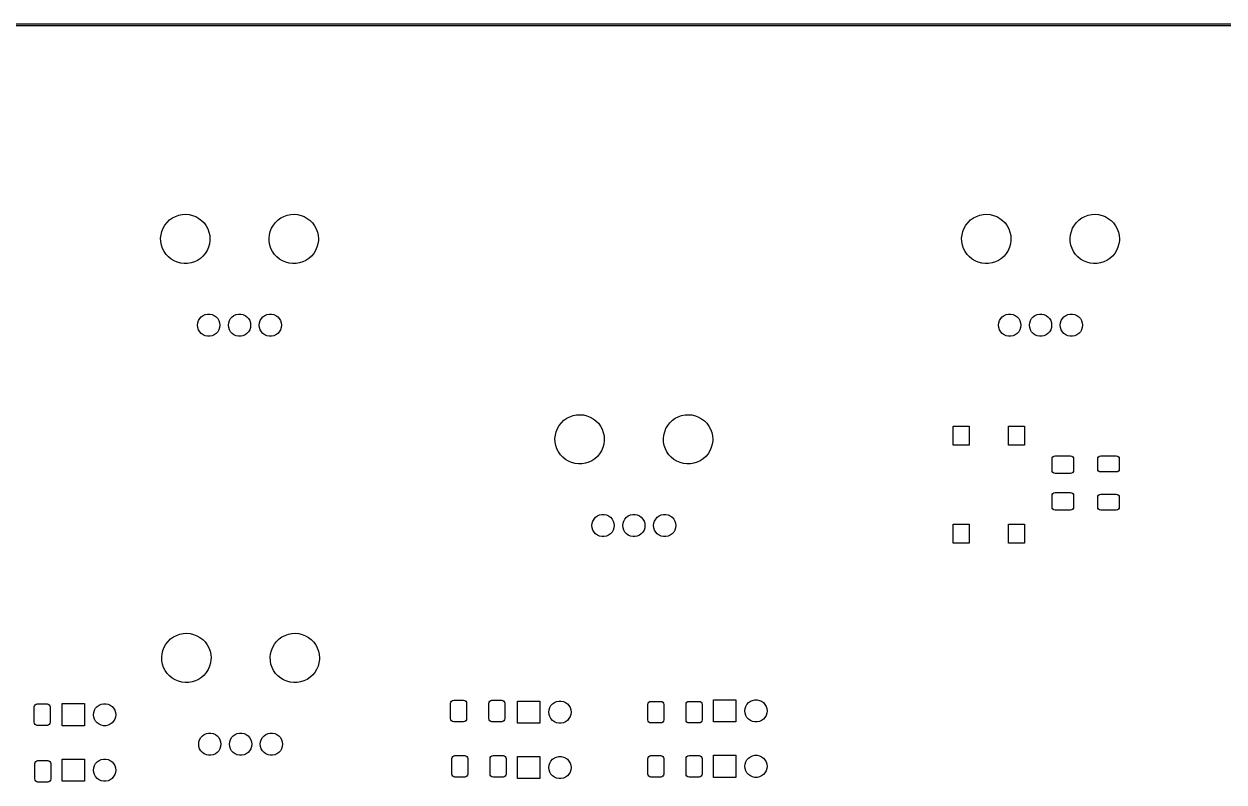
# Model space of a CAD drawing. Extents: x 119 to 479, y -311 to -51.
# Drawn here: x 299.5 to 396.9, y -112.5 to -50.9 of the extents above; entities that cross this region are included whole.
import ezdxf

# ---------------------------------------------------------------- set-up
doc = ezdxf.new("R2010")
doc.units = 0
doc.layers.add('BLACK', color=7, linetype='CONTINUOUS')

msp = doc.modelspace()

# ---------------------------------------------------------------- linework, layer by layer
at = {"layer": 'BLACK', "linetype": 'CONTINUOUS'}
for p, q in [((119, -50.925), (479, -50.925)), ((478.925, -51.075), (119.075, -51.075)), ((310.956, -67.2558), (311.131, -67.034)), ((311.131, -67.034), (311.335, -66.839)), ((311.335, -66.839), (311.565, -66.6747)), ((311.565, -66.6747), (311.816, -66.5445)), ((311.816, -66.5445), (312.082, -66.4509)), ((312.082, -66.4509), (312.359, -66.3958)), ((312.359, -66.3958), (312.641, -66.3802)), ((312.641, -66.3802), (312.923, -66.4046)), ((312.923, -66.4046), (313.198, -66.4684)), ((313.198, -66.4684), (313.462, -66.5703)), ((313.462, -66.5703), (313.708, -66.7084)), ((313.708, -66.7084), (313.933, -66.8798)), ((313.933, -66.8798), (314.131, -67.0811)), ((314.131, -67.0811), (314.299, -67.3083)), ((319.756, -67.2558), (319.931, -67.034)), ((319.931, -67.034), (320.135, -66.839)), ((320.135, -66.839), (320.365, -66.6747)), ((320.365, -66.6747), (320.616, -66.5445)), ((320.616, -66.5445), (320.882, -66.4509)), ((320.882, -66.4509), (321.159, -66.3958)), ((321.159, -66.3958), (321.441, -66.3802)), ((321.441, -66.3802), (321.723, -66.4046)), ((321.723, -66.4046), (321.998, -66.4684)), ((321.998, -66.4684), (322.262, -66.5703)), ((322.262, -66.5703), (322.508, -66.7084)), ((322.508, -66.7084), (322.733, -66.8798)), ((322.733, -66.8798), (322.931, -67.0811)), ((322.931, -67.0811), (323.099, -67.3083)), ((375.936, -67.2558), (376.111, -67.034)), ((376.111, -67.034), (376.315, -66.839)), ((376.315, -66.839), (376.545, -66.6747)), ((376.545, -66.6747), (376.796, -66.5445)), ((376.796, -66.5445), (377.062, -66.4509)), ((377.062, -66.4509), (377.339, -66.3958)), ((377.339, -66.3958), (377.621, -66.3802)), ((377.621, -66.3802), (377.903, -66.4046)), ((377.903, -66.4046), (378.178, -66.4684)), ((378.178, -66.4684), (378.442, -66.5703)), ((378.442, -66.5703), (378.688, -66.7084)), ((378.688, -66.7084), (378.913, -66.8798)), ((378.913, -66.8798), (379.111, -67.0811)), ((379.111, -67.0811), (379.279, -67.3083)), ((384.736, -67.2558), (384.911, -67.034)), ((384.911, -67.034), (385.115, -66.839)), ((385.115, -66.839), (385.345, -66.6747)), ((385.345, -66.6747), (385.596, -66.5445)), ((385.596, -66.5445), (385.862, -66.4509)), ((385.862, -66.4509), (386.139, -66.3958)), ((386.139, -66.3958), (386.421, -66.3802)), ((386.421, -66.3802), (386.703, -66.4046)), ((386.703, -66.4046), (386.978, -66.4684)), ((386.978, -66.4684), (387.242, -66.5703)), ((387.242, -66.5703), (387.488, -66.7084)), ((387.488, -66.7084), (387.713, -66.8798)), ((387.713, -66.8798), (387.911, -67.0811)), ((387.911, -67.0811), (388.079, -67.3083)), ((310.611, -68.3172), (310.64, -68.0361)), ((310.64, -68.0361), (310.708, -67.762)), ((310.708, -67.762), (310.814, -67.5001)), ((310.814, -67.5001), (310.956, -67.2558)), ((314.299, -67.3083), (314.433, -67.557)), ((314.433, -67.557), (314.531, -67.822)), ((314.531, -67.822), (314.59, -68.0982)), ((314.59, -68.0982), (314.61, -68.38)), ((319.411, -68.3172), (319.44, -68.0361)), ((319.44, -68.0361), (319.508, -67.762)), ((319.508, -67.762), (319.614, -67.5001)), ((319.614, -67.5001), (319.756, -67.2558)), ((323.099, -67.3083), (323.233, -67.557)), ((323.233, -67.557), (323.331, -67.822)), ((323.331, -67.822), (323.39, -68.0982)), ((323.39, -68.0982), (323.41, -68.38)), ((375.591, -68.3172), (375.62, -68.0361)), ((375.62, -68.0361), (375.688, -67.762)), ((375.688, -67.762), (375.794, -67.5001)), ((375.794, -67.5001), (375.936, -67.2558)), ((379.279, -67.3083), (379.413, -67.557)), ((379.413, -67.557), (379.511, -67.822)), ((379.511, -67.822), (379.57, -68.0982)), ((379.57, -68.0982), (379.59, -68.38)), ((384.391, -68.3172), (384.42, -68.0361)), ((384.42, -68.0361), (384.488, -67.762)), ((384.488, -67.762), (384.594, -67.5001)), ((384.594, -67.5001), (384.736, -67.2558)), ((388.079, -67.3083), (388.213, -67.557)), ((388.213, -67.557), (388.311, -67.822)), ((388.311, -67.822), (388.37, -68.0982)), ((388.37, -68.0982), (388.39, -68.38)), ((310.622, -68.5995), (310.611, -68.3172)), ((310.673, -68.8774), (310.622, -68.5995)), ((310.762, -69.1454), (310.673, -68.8774)), ((314.492, -69.0575), (314.378, -69.3159)), ((314.568, -68.7856), (314.492, -69.0575)), ((314.606, -68.5056), (314.568, -68.7856)), ((314.61, -68.38), (314.606, -68.5056)), ((319.422, -68.5995), (319.411, -68.3172)), ((319.473, -68.8774), (319.422, -68.5995)), ((319.562, -69.1454), (319.473, -68.8774)), ((323.292, -69.0575), (323.178, -69.3159)), ((323.368, -68.7856), (323.292, -69.0575)), ((323.406, -68.5056), (323.368, -68.7856)), ((323.41, -68.38), (323.406, -68.5056)), ((375.602, -68.5995), (375.591, -68.3172)), ((375.653, -68.8774), (375.602, -68.5995)), ((375.742, -69.1454), (375.653, -68.8774)), ((379.472, -69.0575), (379.358, -69.3159)), ((379.548, -68.7856), (379.472, -69.0575)), ((379.586, -68.5056), (379.548, -68.7856)), ((379.59, -68.38), (379.586, -68.5056)), ((384.402, -68.5995), (384.391, -68.3172)), ((384.453, -68.8774), (384.402, -68.5995)), ((384.542, -69.1454), (384.453, -68.8774)), ((388.272, -69.0575), (388.158, -69.3159)), ((388.348, -68.7856), (388.272, -69.0575)), ((388.386, -68.5056), (388.348, -68.7856)), ((388.39, -68.38), (388.386, -68.5056)), ((310.889, -69.3981), (310.762, -69.1454)), ((311.049, -69.6305), (310.889, -69.3981)), ((311.241, -69.8379), (311.049, -69.6305)), ((311.46, -70.0163), (311.241, -69.8379)), ((311.702, -70.162), (311.46, -70.0163)), ((313.836, -69.9603), (313.601, -70.1173)), ((314.046, -69.7718), (313.836, -69.9603)), ((314.228, -69.5556), (314.046, -69.7718)), ((314.378, -69.3159), (314.228, -69.5556)), ((319.689, -69.3981), (319.562, -69.1454)), ((319.849, -69.6305), (319.689, -69.3981)), ((320.041, -69.8379), (319.849, -69.6305)), ((320.26, -70.0163), (320.041, -69.8379)), ((320.502, -70.162), (320.26, -70.0163)), ((322.636, -69.9603), (322.401, -70.1173)), ((322.846, -69.7718), (322.636, -69.9603)), ((323.028, -69.5556), (322.846, -69.7718)), ((323.178, -69.3159), (323.028, -69.5556)), ((375.869, -69.3981), (375.742, -69.1454)), ((376.029, -69.6305), (375.869, -69.3981)), ((376.221, -69.8379), (376.029, -69.6305)), ((376.44, -70.0163), (376.221, -69.8379)), ((376.682, -70.162), (376.44, -70.0163)), ((378.816, -69.9603), (378.581, -70.1173)), ((379.026, -69.7718), (378.816, -69.9603)), ((379.208, -69.5556), (379.026, -69.7718)), ((379.358, -69.3159), (379.208, -69.5556)), ((384.669, -69.3981), (384.542, -69.1454)), ((384.829, -69.6305), (384.669, -69.3981)), ((385.021, -69.8379), (384.829, -69.6305)), ((385.24, -70.0163), (385.021, -69.8379)), ((385.482, -70.162), (385.24, -70.0163)), ((387.616, -69.9603), (387.381, -70.1173)), ((387.826, -69.7718), (387.616, -69.9603)), ((388.008, -69.5556), (387.826, -69.7718)), ((388.158, -69.3159), (388.008, -69.5556)), ((311.962, -70.2722), (311.702, -70.162)), ((312.235, -70.3446), (311.962, -70.2722)), ((312.516, -70.3778), (312.235, -70.3446)), ((312.798, -70.3711), (312.516, -70.3778)), ((313.077, -70.3247), (312.798, -70.3711)), ((313.346, -70.2396), (313.077, -70.3247)), ((313.601, -70.1173), (313.346, -70.2396)), ((320.762, -70.2722), (320.502, -70.162)), ((321.035, -70.3446), (320.762, -70.2722)), ((321.316, -70.3778), (321.035, -70.3446)), ((321.598, -70.3711), (321.316, -70.3778)), ((321.877, -70.3247), (321.598, -70.3711)), ((322.146, -70.2396), (321.877, -70.3247)), ((322.401, -70.1173), (322.146, -70.2396)), ((376.942, -70.2722), (376.682, -70.162)), ((377.215, -70.3446), (376.942, -70.2722)), ((377.496, -70.3778), (377.215, -70.3446)), ((377.778, -70.3711), (377.496, -70.3778)), ((378.057, -70.3247), (377.778, -70.3711)), ((378.326, -70.2396), (378.057, -70.3247)), ((378.581, -70.1173), (378.326, -70.2396)), ((385.742, -70.2722), (385.482, -70.162)), ((386.015, -70.3446), (385.742, -70.2722)), ((386.296, -70.3778), (386.015, -70.3446)), ((386.578, -70.3711), (386.296, -70.3778)), ((386.857, -70.3247), (386.578, -70.3711)), ((387.126, -70.2396), (386.857, -70.3247)), ((387.381, -70.1173), (387.126, -70.2396)), ((313.688, -75.0139), (313.782, -74.851)), ((313.782, -74.851), (313.908, -74.7112)), ((313.908, -74.7112), (314.06, -74.6006)), ((314.06, -74.6006), (314.232, -74.524)), ((314.232, -74.524), (314.416, -74.4849)), ((314.416, -74.4849), (314.604, -74.4849)), ((314.604, -74.4849), (314.788, -74.524)), ((314.788, -74.524), (314.96, -74.6006)), ((314.96, -74.6006), (315.112, -74.7112)), ((315.112, -74.7112), (315.238, -74.851)), ((315.238, -74.851), (315.332, -75.0139)), ((316.188, -75.0139), (316.282, -74.851)), ((316.282, -74.851), (316.408, -74.7112)), ((316.408, -74.7112), (316.56, -74.6006)), ((316.56, -74.6006), (316.732, -74.524)), ((316.732, -74.524), (316.916, -74.4849)), ((316.916, -74.4849), (317.104, -74.4849)), ((317.104, -74.4849), (317.288, -74.524)), ((317.288, -74.524), (317.46, -74.6006)), ((317.46, -74.6006), (317.612, -74.7112)), ((317.612, -74.7112), (317.738, -74.851)), ((317.738, -74.851), (317.832, -75.0139)), ((318.688, -75.0139), (318.782, -74.851)), ((318.782, -74.851), (318.908, -74.7112)), ((318.908, -74.7112), (319.06, -74.6006)), ((319.06, -74.6006), (319.232, -74.524)), ((319.232, -74.524), (319.416, -74.4849)), ((319.416, -74.4849), (319.604, -74.4849)), ((319.604, -74.4849), (319.788, -74.524)), ((319.788, -74.524), (319.96, -74.6006)), ((319.96, -74.6006), (320.112, -74.7112)), ((320.112, -74.7112), (320.238, -74.851)), ((320.238, -74.851), (320.332, -75.0139)), ((378.668, -75.0139), (378.762, -74.851)), ((378.762, -74.851), (378.888, -74.7112)), ((378.888, -74.7112), (379.04, -74.6006)), ((379.04, -74.6006), (379.212, -74.524)), ((379.212, -74.524), (379.396, -74.4849)), ((379.396, -74.4849), (379.584, -74.4849)), ((379.584, -74.4849), (379.768, -74.524)), ((379.768, -74.524), (379.94, -74.6006)), ((379.94, -74.6006), (380.092, -74.7112)), ((380.092, -74.7112), (380.218, -74.851)), ((380.218, -74.851), (380.312, -75.0139)), ((381.168, -75.0139), (381.262, -74.851)), ((381.262, -74.851), (381.388, -74.7112)), ((381.388, -74.7112), (381.54, -74.6006)), ((381.54, -74.6006), (381.712, -74.524)), ((381.712, -74.524), (381.896, -74.4849)), ((381.896, -74.4849), (382.084, -74.4849)), ((382.084, -74.4849), (382.268, -74.524)), ((382.268, -74.524), (382.44, -74.6006)), ((382.44, -74.6006), (382.592, -74.7112)), ((382.592, -74.7112), (382.718, -74.851)), ((382.718, -74.851), (382.812, -75.0139)), ((383.668, -75.0139), (383.762, -74.851)), ((383.762, -74.851), (383.888, -74.7112)), ((383.888, -74.7112), (384.04, -74.6006)), ((384.04, -74.6006), (384.212, -74.524)), ((384.212, -74.524), (384.396, -74.4849)), ((384.396, -74.4849), (384.584, -74.4849)), ((384.584, -74.4849), (384.768, -74.524)), ((384.768, -74.524), (384.94, -74.6006)), ((384.94, -74.6006), (385.092, -74.7112)), ((385.092, -74.7112), (385.218, -74.851)), ((385.218, -74.851), (385.312, -75.0139)), ((313.61, -75.38), (313.63, -75.1929)), ((313.63, -75.5671), (313.61, -75.38)), ((313.63, -75.1929), (313.688, -75.0139)), ((313.688, -75.7461), (313.63, -75.5671)), ((313.782, -75.909), (313.688, -75.7461)), ((313.908, -76.0488), (313.782, -75.909)), ((315.238, -75.909), (315.112, -76.0488)), ((315.332, -75.7461), (315.238, -75.909)), ((315.332, -75.0139), (315.39, -75.1929)), ((315.39, -75.5671), (315.332, -75.7461)), ((315.39, -75.1929), (315.41, -75.38)), ((315.41, -75.38), (315.39, -75.5671)), ((316.11, -75.38), (316.13, -75.1929)), ((316.13, -75.5671), (316.11, -75.38)), ((316.13, -75.1929), (316.188, -75.0139)), ((316.188, -75.7461), (316.13, -75.5671)), ((316.282, -75.909), (316.188, -75.7461)), ((316.408, -76.0488), (316.282, -75.909)), ((317.738, -75.909), (317.612, -76.0488)), ((317.832, -75.7461), (317.738, -75.909)), ((317.832, -75.0139), (317.89, -75.1929)), ((317.89, -75.5671), (317.832, -75.7461)), ((317.89, -75.1929), (317.91, -75.38)), ((317.91, -75.38), (317.89, -75.5671)), ((318.61, -75.38), (318.63, -75.1929)), ((318.63, -75.5671), (318.61, -75.38)), ((318.63, -75.1929), (318.688, -75.0139)), ((318.688, -75.7461), (318.63, -75.5671)), ((318.782, -75.909), (318.688, -75.7461)), ((318.908, -76.0488), (318.782, -75.909)), ((320.238, -75.909), (320.112, -76.0488)), ((320.332, -75.7461), (320.238, -75.909)), ((320.332, -75.0139), (320.39, -75.1929)), ((320.39, -75.5671), (320.332, -75.7461)), ((320.39, -75.1929), (320.41, -75.38)), ((320.41, -75.38), (320.39, -75.5671)), ((378.59, -75.38), (378.61, -75.1929)), ((378.61, -75.5671), (378.59, -75.38)), ((378.61, -75.1929), (378.668, -75.0139)), ((378.668, -75.7461), (378.61, -75.5671)), ((378.762, -75.909), (378.668, -75.7461)), ((378.888, -76.0488), (378.762, -75.909)), ((380.218, -75.909), (380.092, -76.0488)), ((380.312, -75.7461), (380.218, -75.909)), ((380.312, -75.0139), (380.37, -75.1929)), ((380.37, -75.5671), (380.312, -75.7461)), ((380.37, -75.1929), (380.39, -75.38)), ((380.39, -75.38), (380.37, -75.5671)), ((381.09, -75.38), (381.11, -75.1929)), ((381.11, -75.5671), (381.09, -75.38)), ((381.11, -75.1929), (381.168, -75.0139)), ((381.168, -75.7461), (381.11, -75.5671)), ((381.262, -75.909), (381.168, -75.7461)), ((381.388, -76.0488), (381.262, -75.909)), ((382.718, -75.909), (382.592, -76.0488)), ((382.812, -75.7461), (382.718, -75.909)), ((382.812, -75.0139), (382.87, -75.1929)), ((382.87, -75.5671), (382.812, -75.7461)), ((382.87, -75.1929), (382.89, -75.38)), ((382.89, -75.38), (382.87, -75.5671)), ((383.59, -75.38), (383.61, -75.1929)), ((383.61, -75.5671), (383.59, -75.38)), ((383.61, -75.1929), (383.668, -75.0139)), ((383.668, -75.7461), (383.61, -75.5671)), ((383.762, -75.909), (383.668, -75.7461)), ((383.888, -76.0488), (383.762, -75.909)), ((385.218, -75.909), (385.092, -76.0488)), ((385.312, -75.7461), (385.218, -75.909)), ((385.312, -75.0139), (385.37, -75.1929)), ((385.37, -75.5671), (385.312, -75.7461)), ((385.37, -75.1929), (385.39, -75.38)), ((385.39, -75.38), (385.37, -75.5671)), ((314.06, -76.1594), (313.908, -76.0488)), ((314.232, -76.236), (314.06, -76.1594)), ((314.416, -76.2751), (314.232, -76.236)), ((314.604, -76.2751), (314.416, -76.2751)), ((314.788, -76.236), (314.604, -76.2751)), ((314.96, -76.1594), (314.788, -76.236)), ((315.112, -76.0488), (314.96, -76.1594)), ((316.56, -76.1594), (316.408, -76.0488)), ((316.732, -76.236), (316.56, -76.1594)), ((316.916, -76.2751), (316.732, -76.236)), ((317.104, -76.2751), (316.916, -76.2751)), ((317.288, -76.236), (317.104, -76.2751)), ((317.46, -76.1594), (317.288, -76.236)), ((317.612, -76.0488), (317.46, -76.1594)), ((319.06, -76.1594), (318.908, -76.0488)), ((319.232, -76.236), (319.06, -76.1594)), ((319.416, -76.2751), (319.232, -76.236)), ((319.604, -76.2751), (319.416, -76.2751)), ((319.788, -76.236), (319.604, -76.2751)), ((319.96, -76.1594), (319.788, -76.236)), ((320.112, -76.0488), (319.96, -76.1594)), ((379.04, -76.1594), (378.888, -76.0488)), ((379.212, -76.236), (379.04, -76.1594)), ((379.396, -76.2751), (379.212, -76.236)), ((379.584, -76.2751), (379.396, -76.2751)), ((379.768, -76.236), (379.584, -76.2751)), ((379.94, -76.1594), (379.768, -76.236)), ((380.092, -76.0488), (379.94, -76.1594)), ((381.54, -76.1594), (381.388, -76.0488)), ((381.712, -76.236), (381.54, -76.1594)), ((381.896, -76.2751), (381.712, -76.236)), ((382.084, -76.2751), (381.896, -76.2751)), ((382.268, -76.236), (382.084, -76.2751)), ((382.44, -76.1594), (382.268, -76.236)), ((382.592, -76.0488), (382.44, -76.1594)), ((384.04, -76.1594), (383.888, -76.0488)), ((384.212, -76.236), (384.04, -76.1594)), ((384.396, -76.2751), (384.212, -76.236)), ((384.584, -76.2751), (384.396, -76.2751)), ((384.768, -76.236), (384.584, -76.2751)), ((384.94, -76.1594), (384.768, -76.236)), ((385.092, -76.0488), (384.94, -76.1594)), ((343.806, -82.8125), (344.072, -82.7189)), ((344.072, -82.7189), (344.349, -82.6638)), ((344.349, -82.6638), (344.631, -82.6483)), ((344.631, -82.6483), (344.913, -82.6726)), ((344.913, -82.6726), (345.188, -82.7364)), ((345.188, -82.7364), (345.452, -82.8384)), ((352.606, -82.8125), (352.872, -82.7189)), ((352.872, -82.7189), (353.149, -82.6638)), ((353.149, -82.6638), (353.431, -82.6483)), ((353.431, -82.6483), (353.713, -82.6726)), ((353.713, -82.6726), (353.988, -82.7364)), ((353.988, -82.7364), (354.252, -82.8384)), ((342.804, -83.7681), (342.946, -83.5238)), ((342.946, -83.5238), (343.121, -83.302)), ((343.121, -83.302), (343.325, -83.107)), ((343.325, -83.107), (343.555, -82.9427)), ((343.555, -82.9427), (343.806, -82.8125)), ((345.452, -82.8384), (345.698, -82.9764)), ((345.698, -82.9764), (345.923, -83.1478)), ((345.923, -83.1478), (346.121, -83.3491)), ((346.121, -83.3491), (346.289, -83.5764)), ((346.289, -83.5764), (346.423, -83.825)), ((351.604, -83.7681), (351.746, -83.5238)), ((351.746, -83.5238), (351.921, -83.302)), ((351.921, -83.302), (352.125, -83.107)), ((352.125, -83.107), (352.355, -82.9427)), ((352.355, -82.9427), (352.606, -82.8125)), ((354.252, -82.8384), (354.498, -82.9764)), ((354.498, -82.9764), (354.723, -83.1478)), ((354.723, -83.1478), (354.921, -83.3491)), ((354.921, -83.3491), (355.089, -83.5764)), ((355.089, -83.5764), (355.223, -83.825)), ((374.89, -85.13), (374.89, -83.58)), ((374.89, -83.58), (376.19, -83.58)), ((376.19, -83.58), (376.19, -85.13)), ((379.39, -85.13), (379.39, -83.58)), ((379.39, -83.58), (380.69, -83.58)), ((380.69, -83.58), (380.69, -85.13)), ((342.601, -84.5852), (342.63, -84.3042)), ((342.612, -84.8675), (342.601, -84.5852)), ((342.63, -84.3042), (342.698, -84.03)), ((342.698, -84.03), (342.804, -83.7681)), ((346.423, -83.825), (346.521, -84.09)), ((346.521, -84.09), (346.58, -84.3662)), ((346.58, -84.3662), (346.6, -84.648)), ((346.6, -84.648), (346.596, -84.7736)), ((351.401, -84.5852), (351.43, -84.3042)), ((351.412, -84.8675), (351.401, -84.5852)), ((351.43, -84.3042), (351.498, -84.03)), ((351.498, -84.03), (351.604, -83.7681)), ((355.223, -83.825), (355.321, -84.09)), ((355.321, -84.09), (355.38, -84.3662)), ((355.38, -84.3662), (355.4, -84.648)), ((355.4, -84.648), (355.396, -84.7736)), ((342.663, -85.1454), (342.612, -84.8675)), ((342.752, -85.4134), (342.663, -85.1454)), ((342.879, -85.6661), (342.752, -85.4134)), ((346.368, -85.5839), (346.218, -85.8236)), ((346.482, -85.3255), (346.368, -85.5839)), ((346.558, -85.0536), (346.482, -85.3255)), ((346.596, -84.7736), (346.558, -85.0536)), ((351.463, -85.1454), (351.412, -84.8675)), ((351.552, -85.4134), (351.463, -85.1454)), ((351.679, -85.6661), (351.552, -85.4134)), ((355.168, -85.5839), (355.018, -85.8236)), ((355.282, -85.3255), (355.168, -85.5839)), ((355.358, -85.0536), (355.282, -85.3255)), ((355.396, -84.7736), (355.358, -85.0536)), ((376.19, -85.13), (374.89, -85.13)), ((380.69, -85.13), (379.39, -85.13)), ((343.039, -85.8985), (342.879, -85.6661)), ((343.231, -86.1059), (343.039, -85.8985)), ((343.45, -86.2843), (343.231, -86.1059)), ((343.692, -86.43), (343.45, -86.2843)), ((343.952, -86.5402), (343.692, -86.43)), ((344.225, -86.6126), (343.952, -86.5402)), ((344.506, -86.6458), (344.225, -86.6126)), ((344.788, -86.6391), (344.506, -86.6458)), ((345.067, -86.5928), (344.788, -86.6391)), ((345.336, -86.5076), (345.067, -86.5928)), ((345.591, -86.3853), (345.336, -86.5076)), ((345.826, -86.2283), (345.591, -86.3853)), ((346.036, -86.0398), (345.826, -86.2283)), ((346.218, -85.8236), (346.036, -86.0398)), ((351.839, -85.8985), (351.679, -85.6661)), ((352.031, -86.1059), (351.839, -85.8985)), ((352.25, -86.2843), (352.031, -86.1059)), ((352.492, -86.43), (352.25, -86.2843)), ((352.752, -86.5402), (352.492, -86.43)), ((353.025, -86.6126), (352.752, -86.5402)), ((353.306, -86.6458), (353.025, -86.6126)), ((353.588, -86.6391), (353.306, -86.6458)), ((353.867, -86.5928), (353.588, -86.6391)), ((354.136, -86.5076), (353.867, -86.5928)), ((354.391, -86.3853), (354.136, -86.5076)), ((354.626, -86.2283), (354.391, -86.3853)), ((354.836, -86.0398), (354.626, -86.2283)), ((355.018, -85.8236), (354.836, -86.0398)), ((382.925, -86.25), (382.944, -86.1543)), ((382.925, -87.175), (382.925, -86.25)), ((382.944, -86.1543), (382.998, -86.0732)), ((382.998, -86.0732), (383.079, -86.019)), ((383.079, -86.019), (383.175, -86)), ((383.175, -86), (384.425, -86)), ((384.425, -86), (384.521, -86.019)), ((384.521, -86.019), (384.602, -86.0732)), ((384.602, -86.0732), (384.656, -86.1543)), ((384.656, -86.1543), (384.675, -86.25)), ((384.675, -86.25), (384.675, -87.175)), ((386.625, -86.25), (386.644, -86.1543)), ((386.625, -87.05), (386.625, -86.25)), ((386.644, -86.1543), (386.698, -86.0732)), ((386.698, -86.0732), (386.779, -86.019)), ((386.779, -86.019), (386.875, -86)), ((386.875, -86), (388.125, -86)), ((388.125, -86), (388.221, -86.019)), ((388.221, -86.019), (388.302, -86.0732)), ((388.302, -86.0732), (388.356, -86.1543)), ((388.356, -86.1543), (388.375, -86.25)), ((388.375, -86.25), (388.375, -87.05)), ((382.944, -87.2707), (382.925, -87.175)), ((382.998, -87.3518), (382.944, -87.2707)), ((383.079, -87.406), (382.998, -87.3518)), ((383.175, -87.425), (383.079, -87.406)), ((384.425, -87.425), (383.175, -87.425)), ((384.521, -87.406), (384.425, -87.425)), ((384.602, -87.3518), (384.521, -87.406)), ((384.656, -87.2707), (384.602, -87.3518)), ((384.675, -87.175), (384.656, -87.2707)), ((386.644, -87.1457), (386.625, -87.05)), ((386.698, -87.2268), (386.644, -87.1457)), ((386.779, -87.281), (386.698, -87.2268)), ((386.875, -87.3), (386.779, -87.281)), ((388.125, -87.3), (386.875, -87.3)), ((388.221, -87.281), (388.125, -87.3)), ((388.302, -87.2268), (388.221, -87.281)), ((388.356, -87.1457), (388.302, -87.2268)), ((388.375, -87.05), (388.356, -87.1457)), ((382.925, -89.225), (382.944, -89.1293)), ((382.925, -90.15), (382.925, -89.225)), ((382.944, -89.1293), (382.998, -89.0482)), ((382.998, -89.0482), (383.079, -88.994)), ((383.079, -88.994), (383.175, -88.975)), ((383.175, -88.975), (384.425, -88.975)), ((384.425, -88.975), (384.521, -88.994)), ((384.521, -88.994), (384.602, -89.0482)), ((384.602, -89.0482), (384.656, -89.1293)), ((384.656, -89.1293), (384.675, -89.225)), ((384.675, -89.225), (384.675, -90.15)), ((386.625, -89.35), (386.644, -89.2543)), ((386.625, -90.15), (386.625, -89.35)), ((386.644, -89.2543), (386.698, -89.1732)), ((386.698, -89.1732), (386.779, -89.119)), ((386.779, -89.119), (386.875, -89.1)), ((386.875, -89.1), (388.125, -89.1)), ((388.125, -89.1), (388.221, -89.119)), ((388.221, -89.119), (388.302, -89.1732)), ((388.302, -89.1732), (388.356, -89.2543)), ((388.356, -89.2543), (388.375, -89.35)), ((388.375, -89.35), (388.375, -90.15)), ((382.944, -90.2457), (382.925, -90.15)), ((382.998, -90.3268), (382.944, -90.2457)), ((383.079, -90.381), (382.998, -90.3268)), ((383.175, -90.4), (383.079, -90.381)), ((384.425, -90.4), (383.175, -90.4)), ((384.521, -90.381), (384.425, -90.4)), ((384.602, -90.3268), (384.521, -90.381)), ((384.656, -90.2457), (384.602, -90.3268)), ((384.675, -90.15), (384.656, -90.2457)), ((386.644, -90.2457), (386.625, -90.15)), ((386.698, -90.3268), (386.644, -90.2457)), ((386.779, -90.381), (386.698, -90.3268)), ((386.875, -90.4), (386.779, -90.381)), ((388.125, -90.4), (386.875, -90.4)), ((388.221, -90.381), (388.125, -90.4)), ((388.302, -90.3268), (388.221, -90.381)), ((388.356, -90.2457), (388.302, -90.3268)), ((388.375, -90.15), (388.356, -90.2457)), ((345.6, -91.648), (345.62, -91.4609)), ((345.62, -91.4609), (345.678, -91.2819)), ((345.678, -91.2819), (345.772, -91.119)), ((345.772, -91.119), (345.898, -90.9792)), ((345.898, -90.9792), (346.05, -90.8686)), ((346.05, -90.8686), (346.222, -90.7921)), ((346.222, -90.7921), (346.406, -90.7529)), ((346.406, -90.7529), (346.594, -90.7529)), ((346.594, -90.7529), (346.778, -90.7921)), ((346.778, -90.7921), (346.95, -90.8686)), ((346.95, -90.8686), (347.102, -90.9792)), ((347.102, -90.9792), (347.228, -91.119)), ((347.228, -91.119), (347.322, -91.2819)), ((347.322, -91.2819), (347.38, -91.4609)), ((347.38, -91.4609), (347.4, -91.648)), ((348.1, -91.648), (348.12, -91.4609)), ((348.12, -91.4609), (348.178, -91.2819)), ((348.178, -91.2819), (348.272, -91.119)), ((348.272, -91.119), (348.398, -90.9792)), ((348.398, -90.9792), (348.55, -90.8686)), ((348.55, -90.8686), (348.722, -90.7921)), ((348.722, -90.7921), (348.906, -90.7529)), ((348.906, -90.7529), (349.094, -90.7529)), ((349.094, -90.7529), (349.278, -90.7921)), ((349.278, -90.7921), (349.45, -90.8686)), ((349.45, -90.8686), (349.602, -90.9792)), ((349.602, -90.9792), (349.728, -91.119)), ((349.728, -91.119), (349.822, -91.2819)), ((349.822, -91.2819), (349.88, -91.4609)), ((349.88, -91.4609), (349.9, -91.648)), ((350.6, -91.648), (350.62, -91.4609)), ((350.62, -91.4609), (350.678, -91.2819)), ((350.678, -91.2819), (350.772, -91.119)), ((350.772, -91.119), (350.898, -90.9792)), ((350.898, -90.9792), (351.05, -90.8686)), ((351.05, -90.8686), (351.222, -90.7921)), ((351.222, -90.7921), (351.406, -90.7529)), ((351.406, -90.7529), (351.594, -90.7529)), ((351.594, -90.7529), (351.778, -90.7921)), ((351.778, -90.7921), (351.95, -90.8686)), ((351.95, -90.8686), (352.102, -90.9792)), ((352.102, -90.9792), (352.228, -91.119)), ((352.228, -91.119), (352.322, -91.2819)), ((352.322, -91.2819), (352.38, -91.4609)), ((352.38, -91.4609), (352.4, -91.648)), ((345.62, -91.8351), (345.6, -91.648)), ((345.678, -92.0141), (345.62, -91.8351)), ((345.772, -92.177), (345.678, -92.0141)), ((345.898, -92.3168), (345.772, -92.177)), ((346.05, -92.4274), (345.898, -92.3168)), ((346.222, -92.504), (346.05, -92.4274)), ((346.95, -92.4274), (346.778, -92.504)), ((347.102, -92.3168), (346.95, -92.4274)), ((347.228, -92.177), (347.102, -92.3168)), ((347.322, -92.0141), (347.228, -92.177)), ((347.38, -91.8351), (347.322, -92.0141)), ((347.4, -91.648), (347.38, -91.8351)), ((348.12, -91.8351), (348.1, -91.648)), ((348.178, -92.0141), (348.12, -91.8351)), ((348.272, -92.177), (348.178, -92.0141)), ((348.398, -92.3168), (348.272, -92.177)), ((348.55, -92.4274), (348.398, -92.3168)), ((348.722, -92.504), (348.55, -92.4274)), ((349.45, -92.4274), (349.278, -92.504)), ((349.602, -92.3168), (349.45, -92.4274)), ((349.728, -92.177), (349.602, -92.3168)), ((349.822, -92.0141), (349.728, -92.177)), ((349.88, -91.8351), (349.822, -92.0141)), ((349.9, -91.648), (349.88, -91.8351)), ((350.62, -91.8351), (350.6, -91.648)), ((350.678, -92.0141), (350.62, -91.8351)), ((350.772, -92.177), (350.678, -92.0141)), ((350.898, -92.3168), (350.772, -92.177)), ((351.05, -92.4274), (350.898, -92.3168)), ((351.222, -92.504), (351.05, -92.4274)), ((351.95, -92.4274), (351.778, -92.504)), ((352.102, -92.3168), (351.95, -92.4274)), ((352.228, -92.177), (352.102, -92.3168)), ((352.322, -92.0141), (352.228, -92.177)), ((352.38, -91.8351), (352.322, -92.0141)), ((352.4, -91.648), (352.38, -91.8351)), ((374.89, -93.08), (374.89, -91.53)), ((374.89, -91.53), (376.19, -91.53)), ((376.19, -91.53), (376.19, -93.08)), ((379.39, -93.08), (379.39, -91.53)), ((379.39, -91.53), (380.69, -91.53)), ((380.69, -91.53), (380.69, -93.08)), ((346.406, -92.5431), (346.222, -92.504)), ((346.594, -92.5431), (346.406, -92.5431)), ((346.778, -92.504), (346.594, -92.5431)), ((348.906, -92.5431), (348.722, -92.504)), ((349.094, -92.5431), (348.906, -92.5431)), ((349.278, -92.504), (349.094, -92.5431)), ((351.406, -92.5431), (351.222, -92.504)), ((351.594, -92.5431), (351.406, -92.5431)), ((351.778, -92.504), (351.594, -92.5431)), ((376.19, -93.08), (374.89, -93.08)), ((380.69, -93.08), (379.39, -93.08)), ((311.043, -101.278), (311.218, -101.056)), ((311.218, -101.056), (311.422, -100.861)), ((311.422, -100.861), (311.652, -100.697)), ((311.652, -100.697), (311.903, -100.567)), ((311.903, -100.567), (312.169, -100.473)), ((312.169, -100.473), (312.446, -100.418)), ((312.446, -100.418), (312.728, -100.402)), ((312.728, -100.402), (313.01, -100.427)), ((313.01, -100.427), (313.285, -100.491)), ((313.285, -100.491), (313.549, -100.593)), ((313.549, -100.593), (313.795, -100.731)), ((313.795, -100.731), (314.02, -100.902)), ((314.02, -100.902), (314.218, -101.103)), ((314.218, -101.103), (314.386, -101.331)), ((319.843, -101.278), (320.018, -101.056)), ((320.018, -101.056), (320.222, -100.861)), ((320.222, -100.861), (320.452, -100.697)), ((320.452, -100.697), (320.703, -100.567)), ((320.703, -100.567), (320.969, -100.473)), ((320.969, -100.473), (321.246, -100.418)), ((321.246, -100.418), (321.528, -100.402)), ((321.528, -100.402), (321.81, -100.427)), ((321.81, -100.427), (322.085, -100.491)), ((322.085, -100.491), (322.349, -100.593)), ((322.349, -100.593), (322.595, -100.731)), ((322.595, -100.731), (322.82, -100.902)), ((322.82, -100.902), (323.018, -101.103)), ((323.018, -101.103), (323.186, -101.331)), ((310.698, -102.339), (310.727, -102.058)), ((310.727, -102.058), (310.795, -101.784)), ((310.795, -101.784), (310.901, -101.522)), ((310.901, -101.522), (311.043, -101.278)), ((314.386, -101.331), (314.52, -101.579)), ((314.52, -101.579), (314.618, -101.844)), ((314.618, -101.844), (314.677, -102.12)), ((314.677, -102.12), (314.697, -102.402)), ((319.498, -102.339), (319.527, -102.058)), ((319.527, -102.058), (319.595, -101.784)), ((319.595, -101.784), (319.701, -101.522)), ((319.701, -101.522), (319.843, -101.278)), ((323.186, -101.331), (323.32, -101.579)), ((323.32, -101.579), (323.418, -101.844)), ((323.418, -101.844), (323.477, -102.12)), ((323.477, -102.12), (323.497, -102.402)), ((310.709, -102.622), (310.698, -102.339)), ((310.76, -102.9), (310.709, -102.622)), ((310.849, -103.168), (310.76, -102.9)), ((310.975, -103.42), (310.849, -103.168)), ((314.579, -103.08), (314.465, -103.338)), ((314.655, -102.808), (314.579, -103.08)), ((314.693, -102.528), (314.655, -102.808)), ((314.697, -102.402), (314.693, -102.528)), ((319.509, -102.622), (319.498, -102.339)), ((319.56, -102.9), (319.509, -102.622)), ((319.649, -103.168), (319.56, -102.9)), ((319.775, -103.42), (319.649, -103.168)), ((323.379, -103.08), (323.265, -103.338)), ((323.455, -102.808), (323.379, -103.08)), ((323.493, -102.528), (323.455, -102.808)), ((323.497, -102.402), (323.493, -102.528)), ((311.136, -103.653), (310.975, -103.42)), ((311.328, -103.86), (311.136, -103.653)), ((311.547, -104.038), (311.328, -103.86)), ((311.789, -104.184), (311.547, -104.038)), ((313.688, -104.139), (313.433, -104.262)), ((313.923, -103.982), (313.688, -104.139)), ((314.133, -103.794), (313.923, -103.982)), ((314.315, -103.578), (314.133, -103.794)), ((314.465, -103.338), (314.315, -103.578)), ((319.936, -103.653), (319.775, -103.42)), ((320.128, -103.86), (319.936, -103.653)), ((320.347, -104.038), (320.128, -103.86)), ((320.589, -104.184), (320.347, -104.038)), ((322.488, -104.139), (322.233, -104.262)), ((322.723, -103.982), (322.488, -104.139)), ((322.933, -103.794), (322.723, -103.982)), ((323.115, -103.578), (322.933, -103.794)), ((323.265, -103.338), (323.115, -103.578)), ((312.049, -104.294), (311.789, -104.184)), ((312.322, -104.367), (312.049, -104.294)), ((312.603, -104.4), (312.322, -104.367)), ((312.885, -104.393), (312.603, -104.4)), ((313.164, -104.347), (312.885, -104.393)), ((313.433, -104.262), (313.164, -104.347)), ((320.849, -104.294), (320.589, -104.184)), ((321.122, -104.367), (320.849, -104.294)), ((321.403, -104.4), (321.122, -104.367)), ((321.685, -104.393), (321.403, -104.4)), ((321.964, -104.347), (321.685, -104.393)), ((322.233, -104.262), (321.964, -104.347)), ((334.135, -106.075), (334.154, -105.979)), ((334.135, -107.325), (334.135, -106.075)), ((334.154, -105.979), (334.208, -105.898)), ((334.208, -105.898), (334.289, -105.844)), ((334.289, -105.844), (334.385, -105.825)), ((334.385, -105.825), (335.185, -105.825)), ((335.185, -105.825), (335.281, -105.844)), ((335.281, -105.844), (335.362, -105.898)), ((335.362, -105.898), (335.416, -105.979)), ((335.416, -105.979), (335.435, -106.075)), ((335.435, -106.075), (335.435, -107.325)), ((337.235, -106.075), (337.254, -105.979)), ((337.235, -107.325), (337.235, -106.075)), ((337.254, -105.979), (337.308, -105.898)), ((337.308, -105.898), (337.389, -105.844)), ((337.389, -105.844), (337.485, -105.825)), ((337.485, -105.825), (338.285, -105.825)), ((338.285, -105.825), (338.381, -105.844)), ((338.381, -105.844), (338.462, -105.898)), ((338.462, -105.898), (338.516, -105.979)), ((338.516, -105.979), (338.535, -106.075)), ((338.535, -106.075), (338.535, -107.325)), ((339.56, -107.7), (339.56, -105.9)), ((339.56, -105.9), (341.36, -105.9)), ((341.36, -105.9), (341.36, -107.7)), ((342.398, -106.131), (342.55, -106.021)), ((342.55, -106.021), (342.722, -105.944)), ((342.722, -105.944), (342.906, -105.905)), ((342.906, -105.905), (343.094, -105.905)), ((343.094, -105.905), (343.278, -105.944)), ((343.278, -105.944), (343.45, -106.021)), ((343.45, -106.021), (343.602, -106.131)), ((350.135, -106.175), (350.154, -106.079)), ((350.154, -106.079), (350.208, -105.998)), ((350.208, -105.998), (350.289, -105.944)), ((350.289, -105.944), (350.385, -105.925)), ((350.385, -105.925), (351.185, -105.925)), ((351.185, -105.925), (351.281, -105.944)), ((351.281, -105.944), (351.362, -105.998)), ((351.362, -105.998), (351.416, -106.079)), ((351.416, -106.079), (351.435, -106.175)), ((353.235, -106.175), (353.254, -106.079)), ((353.254, -106.079), (353.308, -105.998)), ((353.308, -105.998), (353.389, -105.944)), ((353.389, -105.944), (353.485, -105.925)), ((353.485, -105.925), (354.285, -105.925)), ((354.285, -105.925), (354.381, -105.944)), ((354.381, -105.944), (354.462, -105.998)), ((354.462, -105.998), (354.516, -106.079)), ((354.516, -106.079), (354.535, -106.175)), ((355.46, -107.6), (355.46, -105.8)), ((355.46, -105.8), (357.26, -105.8)), ((357.26, -105.8), (357.26, -107.6)), ((358.172, -106.171), (358.298, -106.031)), ((358.298, -106.031), (358.45, -105.921)), ((358.45, -105.921), (358.622, -105.844)), ((358.622, -105.844), (358.806, -105.805)), ((358.806, -105.805), (358.994, -105.805)), ((358.994, -105.805), (359.178, -105.844)), ((359.178, -105.844), (359.35, -105.921)), ((359.35, -105.921), (359.502, -106.031)), ((359.502, -106.031), (359.628, -106.171)), ((300.35, -106.375), (300.369, -106.279)), ((300.35, -107.625), (300.35, -106.375)), ((300.369, -106.279), (300.423, -106.198)), ((300.423, -106.198), (300.504, -106.144)), ((300.504, -106.144), (300.6, -106.125)), ((300.6, -106.125), (301.4, -106.125)), ((301.4, -106.125), (301.496, -106.144)), ((301.496, -106.144), (301.577, -106.198)), ((301.577, -106.198), (301.631, -106.279)), ((301.631, -106.279), (301.65, -106.375)), ((301.65, -106.375), (301.65, -107.625)), ((302.625, -107.91), (302.625, -106.11)), ((302.625, -106.11), (304.425, -106.11)), ((304.425, -106.11), (304.425, -107.91)), ((305.165, -107.01), (305.185, -106.823)), ((305.185, -107.197), (305.165, -107.01)), ((305.185, -106.823), (305.243, -106.644)), ((305.243, -106.644), (305.337, -106.481)), ((305.337, -106.481), (305.463, -106.341)), ((305.463, -106.341), (305.615, -106.231)), ((305.615, -106.231), (305.787, -106.154)), ((305.787, -106.154), (305.971, -106.115)), ((305.971, -106.115), (306.159, -106.115)), ((306.159, -106.115), (306.343, -106.154)), ((306.343, -106.154), (306.515, -106.231)), ((306.515, -106.231), (306.667, -106.341)), ((306.667, -106.341), (306.793, -106.481)), ((306.793, -106.481), (306.887, -106.644)), ((306.887, -106.644), (306.945, -106.823)), ((306.945, -106.823), (306.965, -107.01)), ((306.965, -107.01), (306.945, -107.197)), ((342.1, -106.8), (342.12, -106.613)), ((342.12, -106.987), (342.1, -106.8)), ((342.12, -106.613), (342.178, -106.434)), ((342.178, -107.166), (342.12, -106.987)), ((342.178, -106.434), (342.272, -106.271)), ((342.272, -106.271), (342.398, -106.131)), ((343.602, -106.131), (343.728, -106.271)), ((343.728, -106.271), (343.822, -106.434)), ((343.822, -106.434), (343.88, -106.613)), ((343.88, -106.987), (343.822, -107.166)), ((343.88, -106.613), (343.9, -106.8)), ((343.9, -106.8), (343.88, -106.987)), ((350.135, -107.425), (350.135, -106.175)), ((351.435, -106.175), (351.435, -107.425)), ((353.235, -107.425), (353.235, -106.175)), ((354.535, -106.175), (354.535, -107.425)), ((358, -106.7), (358.02, -106.513)), ((358.02, -106.887), (358, -106.7)), ((358.02, -106.513), (358.078, -106.334)), ((358.078, -107.066), (358.02, -106.887)), ((358.078, -106.334), (358.172, -106.171)), ((358.172, -107.229), (358.078, -107.066)), ((359.628, -106.171), (359.722, -106.334)), ((359.722, -107.066), (359.628, -107.229)), ((359.722, -106.334), (359.78, -106.513)), ((359.78, -106.887), (359.722, -107.066)), ((359.78, -106.513), (359.8, -106.7)), ((359.8, -106.7), (359.78, -106.887)), ((300.369, -107.721), (300.35, -107.625)), ((300.423, -107.802), (300.369, -107.721)), ((300.504, -107.856), (300.423, -107.802)), ((300.6, -107.875), (300.504, -107.856)), ((301.4, -107.875), (300.6, -107.875)), ((301.496, -107.856), (301.4, -107.875)), ((301.577, -107.802), (301.496, -107.856)), ((301.631, -107.721), (301.577, -107.802)), ((301.65, -107.625), (301.631, -107.721)), ((304.425, -107.91), (302.625, -107.91)), ((305.243, -107.376), (305.185, -107.197)), ((305.337, -107.539), (305.243, -107.376)), ((305.463, -107.679), (305.337, -107.539)), ((305.615, -107.789), (305.463, -107.679)), ((305.787, -107.866), (305.615, -107.789)), ((305.971, -107.905), (305.787, -107.866)), ((306.159, -107.905), (305.971, -107.905)), ((306.343, -107.866), (306.159, -107.905)), ((306.515, -107.789), (306.343, -107.866)), ((306.667, -107.679), (306.515, -107.789)), ((306.793, -107.539), (306.667, -107.679)), ((306.887, -107.376), (306.793, -107.539)), ((306.945, -107.197), (306.887, -107.376)), ((334.154, -107.421), (334.135, -107.325)), ((334.208, -107.502), (334.154, -107.421)), ((334.289, -107.556), (334.208, -107.502)), ((334.385, -107.575), (334.289, -107.556)), ((335.185, -107.575), (334.385, -107.575)), ((335.281, -107.556), (335.185, -107.575)), ((335.362, -107.502), (335.281, -107.556)), ((335.416, -107.421), (335.362, -107.502)), ((335.435, -107.325), (335.416, -107.421)), ((337.254, -107.421), (337.235, -107.325)), ((337.308, -107.502), (337.254, -107.421)), ((337.389, -107.556), (337.308, -107.502)), ((337.485, -107.575), (337.389, -107.556)), ((338.285, -107.575), (337.485, -107.575)), ((338.381, -107.556), (338.285, -107.575)), ((338.462, -107.502), (338.381, -107.556)), ((338.516, -107.421), (338.462, -107.502)), ((338.535, -107.325), (338.516, -107.421)), ((341.36, -107.7), (339.56, -107.7)), ((342.272, -107.329), (342.178, -107.166)), ((342.398, -107.469), (342.272, -107.329)), ((342.55, -107.579), (342.398, -107.469)), ((342.722, -107.656), (342.55, -107.579)), ((342.906, -107.695), (342.722, -107.656)), ((343.094, -107.695), (342.906, -107.695)), ((343.278, -107.656), (343.094, -107.695)), ((343.45, -107.579), (343.278, -107.656)), ((343.602, -107.469), (343.45, -107.579)), ((343.728, -107.329), (343.602, -107.469)), ((343.822, -107.166), (343.728, -107.329)), ((350.154, -107.521), (350.135, -107.425)), ((350.208, -107.602), (350.154, -107.521)), ((350.289, -107.656), (350.208, -107.602)), ((350.385, -107.675), (350.289, -107.656)), ((351.185, -107.675), (350.385, -107.675)), ((351.281, -107.656), (351.185, -107.675)), ((351.362, -107.602), (351.281, -107.656)), ((351.416, -107.521), (351.362, -107.602)), ((351.435, -107.425), (351.416, -107.521)), ((353.254, -107.521), (353.235, -107.425)), ((353.308, -107.602), (353.254, -107.521)), ((353.389, -107.656), (353.308, -107.602)), ((353.485, -107.675), (353.389, -107.656)), ((354.285, -107.675), (353.485, -107.675)), ((354.381, -107.656), (354.285, -107.675)), ((354.462, -107.602), (354.381, -107.656)), ((354.516, -107.521), (354.462, -107.602)), ((354.535, -107.425), (354.516, -107.521)), ((357.26, -107.6), (355.46, -107.6)), ((358.298, -107.369), (358.172, -107.229)), ((358.45, -107.479), (358.298, -107.369)), ((358.622, -107.556), (358.45, -107.479)), ((358.806, -107.595), (358.622, -107.556)), ((358.994, -107.595), (358.806, -107.595)), ((359.178, -107.556), (358.994, -107.595)), ((359.35, -107.479), (359.178, -107.556)), ((359.502, -107.369), (359.35, -107.479)), ((359.628, -107.229), (359.502, -107.369)), ((313.775, -109.036), (313.869, -108.873)), ((313.869, -108.873), (313.995, -108.733)), ((313.995, -108.733), (314.147, -108.623)), ((314.147, -108.623), (314.319, -108.546)), ((314.319, -108.546), (314.503, -108.507)), ((314.503, -108.507), (314.691, -108.507)), ((314.691, -108.507), (314.875, -108.546)), ((314.875, -108.546), (315.047, -108.623)), ((315.047, -108.623), (315.199, -108.733)), ((315.199, -108.733), (315.325, -108.873)), ((315.325, -108.873), (315.419, -109.036)), ((316.275, -109.036), (316.369, -108.873)), ((316.369, -108.873), (316.495, -108.733)), ((316.495, -108.733), (316.647, -108.623)), ((316.647, -108.623), (316.819, -108.546)), ((316.819, -108.546), (317.003, -108.507)), ((317.003, -108.507), (317.191, -108.507)), ((317.191, -108.507), (317.375, -108.546)), ((317.375, -108.546), (317.547, -108.623)), ((317.547, -108.623), (317.699, -108.733)), ((317.699, -108.733), (317.825, -108.873)), ((317.825, -108.873), (317.919, -109.036)), ((318.775, -109.036), (318.869, -108.873)), ((318.869, -108.873), (318.995, -108.733)), ((318.995, -108.733), (319.147, -108.623)), ((319.147, -108.623), (319.319, -108.546)), ((319.319, -108.546), (319.503, -108.507)), ((319.503, -108.507), (319.691, -108.507)), ((319.691, -108.507), (319.875, -108.546)), ((319.875, -108.546), (320.047, -108.623)), ((320.047, -108.623), (320.199, -108.733)), ((320.199, -108.733), (320.325, -108.873)), ((320.325, -108.873), (320.419, -109.036)), ((313.697, -109.402), (313.717, -109.215)), ((313.717, -109.589), (313.697, -109.402)), ((313.717, -109.215), (313.775, -109.036)), ((313.775, -109.768), (313.717, -109.589)), ((313.869, -109.931), (313.775, -109.768)), ((313.995, -110.071), (313.869, -109.931)), ((315.325, -109.931), (315.199, -110.071)), ((315.419, -109.768), (315.325, -109.931)), ((315.419, -109.036), (315.477, -109.215)), ((315.477, -109.589), (315.419, -109.768)), ((315.477, -109.215), (315.497, -109.402)), ((315.497, -109.402), (315.477, -109.589)), ((316.197, -109.402), (316.217, -109.215)), ((316.217, -109.589), (316.197, -109.402)), ((316.217, -109.215), (316.275, -109.036)), ((316.275, -109.768), (316.217, -109.589)), ((316.369, -109.931), (316.275, -109.768)), ((316.495, -110.071), (316.369, -109.931)), ((317.825, -109.931), (317.699, -110.071)), ((317.919, -109.768), (317.825, -109.931)), ((317.919, -109.036), (317.977, -109.215)), ((317.977, -109.589), (317.919, -109.768)), ((317.977, -109.215), (317.997, -109.402)), ((317.997, -109.402), (317.977, -109.589)), ((318.697, -109.402), (318.717, -109.215)), ((318.717, -109.589), (318.697, -109.402)), ((318.717, -109.215), (318.775, -109.036)), ((318.775, -109.768), (318.717, -109.589)), ((318.869, -109.931), (318.775, -109.768)), ((318.995, -110.071), (318.869, -109.931)), ((320.325, -109.931), (320.199, -110.071)), ((320.419, -109.768), (320.325, -109.931)), ((320.419, -109.036), (320.477, -109.215)), ((320.477, -109.589), (320.419, -109.768)), ((320.477, -109.215), (320.497, -109.402)), ((320.497, -109.402), (320.477, -109.589)), ((300.4, -110.975), (300.419, -110.879)), ((300.4, -112.225), (300.4, -110.975)), ((300.419, -110.879), (300.473, -110.798)), ((300.473, -110.798), (300.554, -110.744)), ((300.554, -110.744), (300.65, -110.725)), ((300.65, -110.725), (301.45, -110.725)), ((301.45, -110.725), (301.546, -110.744)), ((301.546, -110.744), (301.627, -110.798)), ((301.627, -110.798), (301.681, -110.879)), ((301.681, -110.879), (301.7, -110.975)), ((301.7, -110.975), (301.7, -112.225)), ((302.625, -112.41), (302.625, -110.61)), ((302.625, -110.61), (304.425, -110.61)), ((304.425, -110.61), (304.425, -112.41)), ((305.337, -110.981), (305.463, -110.841)), ((305.463, -110.841), (305.615, -110.731)), ((305.615, -110.731), (305.787, -110.654)), ((305.787, -110.654), (305.971, -110.615)), ((305.971, -110.615), (306.159, -110.615)), ((306.159, -110.615), (306.343, -110.654)), ((306.343, -110.654), (306.515, -110.731)), ((306.515, -110.731), (306.667, -110.841)), ((306.667, -110.841), (306.793, -110.981)), ((314.147, -110.182), (313.995, -110.071)), ((314.319, -110.258), (314.147, -110.182)), ((314.503, -110.297), (314.319, -110.258)), ((314.691, -110.297), (314.503, -110.297)), ((314.875, -110.258), (314.691, -110.297)), ((315.047, -110.182), (314.875, -110.258)), ((315.199, -110.071), (315.047, -110.182)), ((316.647, -110.182), (316.495, -110.071)), ((316.819, -110.258), (316.647, -110.182)), ((317.003, -110.297), (316.819, -110.258)), ((317.191, -110.297), (317.003, -110.297)), ((317.375, -110.258), (317.191, -110.297)), ((317.547, -110.182), (317.375, -110.258)), ((317.699, -110.071), (317.547, -110.182)), ((319.147, -110.182), (318.995, -110.071)), ((319.319, -110.258), (319.147, -110.182)), ((319.503, -110.297), (319.319, -110.258)), ((319.691, -110.297), (319.503, -110.297)), ((319.875, -110.258), (319.691, -110.297)), ((320.047, -110.182), (319.875, -110.258)), ((320.199, -110.071), (320.047, -110.182)), ((334.235, -110.575), (334.254, -110.479)), ((334.235, -111.825), (334.235, -110.575)), ((334.254, -110.479), (334.308, -110.398)), ((334.308, -110.398), (334.389, -110.344)), ((334.389, -110.344), (334.485, -110.325)), ((334.485, -110.325), (335.285, -110.325)), ((335.285, -110.325), (335.381, -110.344)), ((335.381, -110.344), (335.462, -110.398)), ((335.462, -110.398), (335.516, -110.479)), ((335.516, -110.479), (335.535, -110.575)), ((335.535, -110.575), (335.535, -111.825)), ((337.335, -110.575), (337.354, -110.479)), ((337.335, -111.825), (337.335, -110.575)), ((337.354, -110.479), (337.408, -110.398)), ((337.408, -110.398), (337.489, -110.344)), ((337.489, -110.344), (337.585, -110.325)), ((337.585, -110.325), (338.385, -110.325)), ((338.385, -110.325), (338.481, -110.344)), ((338.481, -110.344), (338.562, -110.398)), ((338.562, -110.398), (338.616, -110.479)), ((338.616, -110.479), (338.635, -110.575)), ((338.635, -110.575), (338.635, -111.825)), ((339.56, -112.2), (339.56, -110.4)), ((339.56, -110.4), (341.36, -110.4)), ((341.36, -110.4), (341.36, -112.2)), ((342.12, -111.113), (342.178, -110.934)), ((342.178, -110.934), (342.272, -110.771)), ((342.272, -110.771), (342.398, -110.631)), ((342.398, -110.631), (342.55, -110.521)), ((342.55, -110.521), (342.722, -110.444)), ((342.722, -110.444), (342.906, -110.405)), ((342.906, -110.405), (343.094, -110.405)), ((343.094, -110.405), (343.278, -110.444)), ((343.278, -110.444), (343.45, -110.521)), ((343.45, -110.521), (343.602, -110.631)), ((343.602, -110.631), (343.728, -110.771)), ((343.728, -110.771), (343.822, -110.934)), ((343.822, -110.934), (343.88, -111.113)), ((350.135, -110.575), (350.154, -110.479)), ((350.135, -111.825), (350.135, -110.575)), ((350.154, -110.479), (350.208, -110.398)), ((350.208, -110.398), (350.289, -110.344)), ((350.289, -110.344), (350.385, -110.325)), ((350.385, -110.325), (351.185, -110.325)), ((351.185, -110.325), (351.281, -110.344)), ((351.281, -110.344), (351.362, -110.398)), ((351.362, -110.398), (351.416, -110.479)), ((351.416, -110.479), (351.435, -110.575)), ((351.435, -110.575), (351.435, -111.825)), ((353.235, -110.575), (353.254, -110.479)), ((353.235, -111.825), (353.235, -110.575)), ((353.254, -110.479), (353.308, -110.398)), ((353.308, -110.398), (353.389, -110.344)), ((353.389, -110.344), (353.485, -110.325)), ((353.485, -110.325), (354.285, -110.325)), ((354.285, -110.325), (354.381, -110.344)), ((354.381, -110.344), (354.462, -110.398)), ((354.462, -110.398), (354.516, -110.479)), ((354.516, -110.479), (354.535, -110.575)), ((354.535, -110.575), (354.535, -111.825)), ((355.46, -112.1), (355.46, -110.3)), ((355.46, -110.3), (357.26, -110.3)), ((357.26, -110.3), (357.26, -112.1)), ((358.02, -111.013), (358.078, -110.834)), ((358.078, -110.834), (358.172, -110.671)), ((358.172, -110.671), (358.298, -110.531)), ((358.298, -110.531), (358.45, -110.421)), ((358.45, -110.421), (358.622, -110.344)), ((358.622, -110.344), (358.806, -110.305)), ((358.806, -110.305), (358.994, -110.305)), ((358.994, -110.305), (359.178, -110.344)), ((359.178, -110.344), (359.35, -110.421)), ((359.35, -110.421), (359.502, -110.531)), ((359.502, -110.531), (359.628, -110.671)), ((359.628, -110.671), (359.722, -110.834)), ((359.722, -110.834), (359.78, -111.013)), ((305.165, -111.51), (305.185, -111.323)), ((305.185, -111.697), (305.165, -111.51)), ((305.185, -111.323), (305.243, -111.144)), ((305.243, -111.876), (305.185, -111.697)), ((305.243, -111.144), (305.337, -110.981)), ((305.337, -112.039), (305.243, -111.876)), ((306.793, -110.981), (306.887, -111.144)), ((306.887, -111.876), (306.793, -112.039)), ((306.887, -111.144), (306.945, -111.323)), ((306.945, -111.697), (306.887, -111.876)), ((306.945, -111.323), (306.965, -111.51)), ((306.965, -111.51), (306.945, -111.697)), ((334.254, -111.921), (334.235, -111.825)), ((334.308, -112.002), (334.254, -111.921)), ((335.516, -111.921), (335.462, -112.002)), ((335.535, -111.825), (335.516, -111.921)), ((337.354, -111.921), (337.335, -111.825)), ((337.408, -112.002), (337.354, -111.921)), ((338.616, -111.921), (338.562, -112.002)), ((338.635, -111.825), (338.616, -111.921)), ((342.1, -111.3), (342.12, -111.113)), ((342.12, -111.487), (342.1, -111.3)), ((342.178, -111.666), (342.12, -111.487)), ((342.272, -111.829), (342.178, -111.666)), ((342.398, -111.969), (342.272, -111.829)), ((343.728, -111.829), (343.602, -111.969)), ((343.822, -111.666), (343.728, -111.829)), ((343.88, -111.487), (343.822, -111.666)), ((343.88, -111.113), (343.9, -111.3)), ((343.9, -111.3), (343.88, -111.487)), ((350.154, -111.921), (350.135, -111.825)), ((350.208, -112.002), (350.154, -111.921)), ((351.416, -111.921), (351.362, -112.002)), ((351.435, -111.825), (351.416, -111.921)), ((353.254, -111.921), (353.235, -111.825)), ((353.308, -112.002), (353.254, -111.921)), ((354.516, -111.921), (354.462, -112.002)), ((354.535, -111.825), (354.516, -111.921)), ((358, -111.2), (358.02, -111.013)), ((358.02, -111.387), (358, -111.2)), ((358.078, -111.566), (358.02, -111.387)), ((358.172, -111.729), (358.078, -111.566)), ((358.298, -111.869), (358.172, -111.729)), ((358.45, -111.979), (358.298, -111.869)), ((359.502, -111.869), (359.35, -111.979)), ((359.628, -111.729), (359.502, -111.869)), ((359.722, -111.566), (359.628, -111.729)), ((359.78, -111.387), (359.722, -111.566)), ((359.78, -111.013), (359.8, -111.2)), ((359.8, -111.2), (359.78, -111.387)), ((300.419, -112.321), (300.4, -112.225)), ((300.473, -112.402), (300.419, -112.321)), ((300.554, -112.456), (300.473, -112.402)), ((300.65, -112.475), (300.554, -112.456)), ((301.45, -112.475), (300.65, -112.475)), ((301.546, -112.456), (301.45, -112.475)), ((301.627, -112.402), (301.546, -112.456)), ((301.681, -112.321), (301.627, -112.402)), ((301.7, -112.225), (301.681, -112.321)), ((304.425, -112.41), (302.625, -112.41)), ((305.463, -112.179), (305.337, -112.039)), ((305.615, -112.289), (305.463, -112.179)), ((305.787, -112.366), (305.615, -112.289)), ((305.971, -112.405), (305.787, -112.366)), ((306.159, -112.405), (305.971, -112.405)), ((306.343, -112.366), (306.159, -112.405)), ((306.515, -112.289), (306.343, -112.366)), ((306.667, -112.179), (306.515, -112.289)), ((306.793, -112.039), (306.667, -112.179)), ((334.389, -112.056), (334.308, -112.002)), ((334.485, -112.075), (334.389, -112.056)), ((335.285, -112.075), (334.485, -112.075)), ((335.381, -112.056), (335.285, -112.075)), ((335.462, -112.002), (335.381, -112.056)), ((337.489, -112.056), (337.408, -112.002)), ((337.585, -112.075), (337.489, -112.056)), ((338.385, -112.075), (337.585, -112.075)), ((338.481, -112.056), (338.385, -112.075)), ((338.562, -112.002), (338.481, -112.056)), ((341.36, -112.2), (339.56, -112.2)), ((342.55, -112.079), (342.398, -111.969)), ((342.722, -112.156), (342.55, -112.079)), ((342.906, -112.195), (342.722, -112.156)), ((343.094, -112.195), (342.906, -112.195)), ((343.278, -112.156), (343.094, -112.195)), ((343.45, -112.079), (343.278, -112.156)), ((343.602, -111.969), (343.45, -112.079)), ((350.289, -112.056), (350.208, -112.002)), ((350.385, -112.075), (350.289, -112.056)), ((351.185, -112.075), (350.385, -112.075)), ((351.281, -112.056), (351.185, -112.075)), ((351.362, -112.002), (351.281, -112.056)), ((353.389, -112.056), (353.308, -112.002)), ((353.485, -112.075), (353.389, -112.056)), ((354.285, -112.075), (353.485, -112.075)), ((354.381, -112.056), (354.285, -112.075)), ((354.462, -112.002), (354.381, -112.056)), ((357.26, -112.1), (355.46, -112.1)), ((358.622, -112.056), (358.45, -111.979)), ((358.806, -112.095), (358.622, -112.056)), ((358.994, -112.095), (358.806, -112.095)), ((359.178, -112.056), (358.994, -112.095)), ((359.35, -111.979), (359.178, -112.056))]:
    msp.add_line(p, q, dxfattribs=at)

doc.saveas('drawing.dxf')
